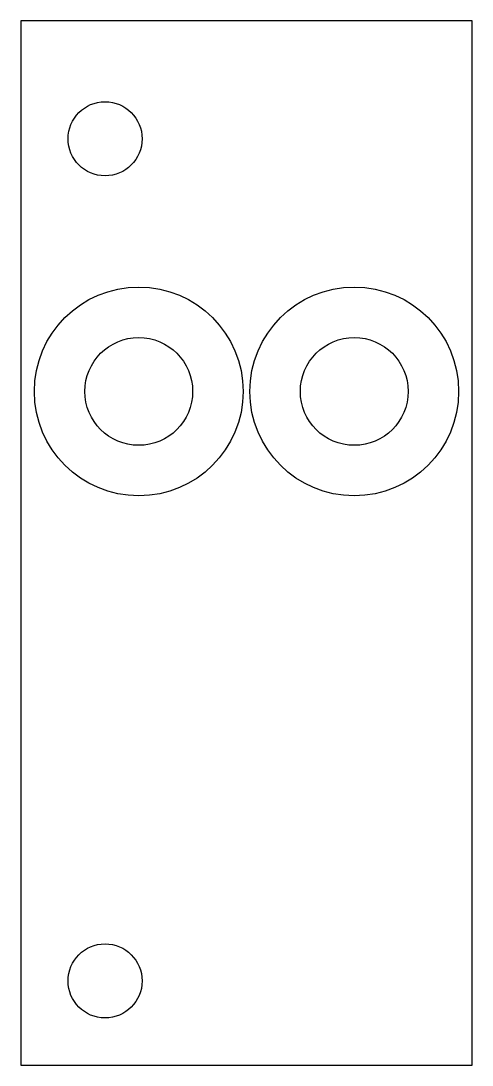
# Model space of a CAD drawing. Header units: millimetres. Extents: x -19 to 40, y -65 to 126.
# Drawn here: x -19 to -5.6, y -65.07 to -34.07 of the extents above; entities outside this region: 1.
import ezdxf

# ---------------------------------------------------------------- set-up
doc = ezdxf.new("R2010")
doc.units = ezdxf.units.MM
for name, color, linetype in [('CSK_DIAMETER', 1, 'Continuous'), ('NOTES', 2, 'Continuous'), ('PROFILE', 7, 'Continuous'), ('THROUGH', 4, 'Continuous')]:
    doc.layers.add(name, color=color, linetype=linetype)

msp = doc.modelspace()

# ---------------------------------------------------------------- linework, layer by layer
at = {"layer": 'CSK_DIAMETER'}
for centre in [(-15.5, -45.074), (-9.1, -45.074)]:
    msp.add_circle(centre, 3.1, dxfattribs=at)
at = {"layer": 'PROFILE'}
msp.add_lwpolyline([(-19, -65.074), (-5.6, -65.074), (-5.6, -34.074), (-19, -34.074)], close=True, dxfattribs=at)
at = {"layer": 'THROUGH'}
for centre, radius in [((-16.5, -37.574), 1.1), ((-15.5, -45.074), 1.6), ((-9.1, -45.074), 1.6), ((-16.5, -62.574), 1.1)]:
    msp.add_circle(centre, radius, dxfattribs=at)

# ---------------------------------------------------------------- texts
at = {"layer": 'NOTES'}
msp.add_text('M2S-L / mm / all blind and CB layers are operation marks; see PDF', height=1, dxfattribs=at).set_placement((0, 125))

doc.saveas('drawing.dxf')
